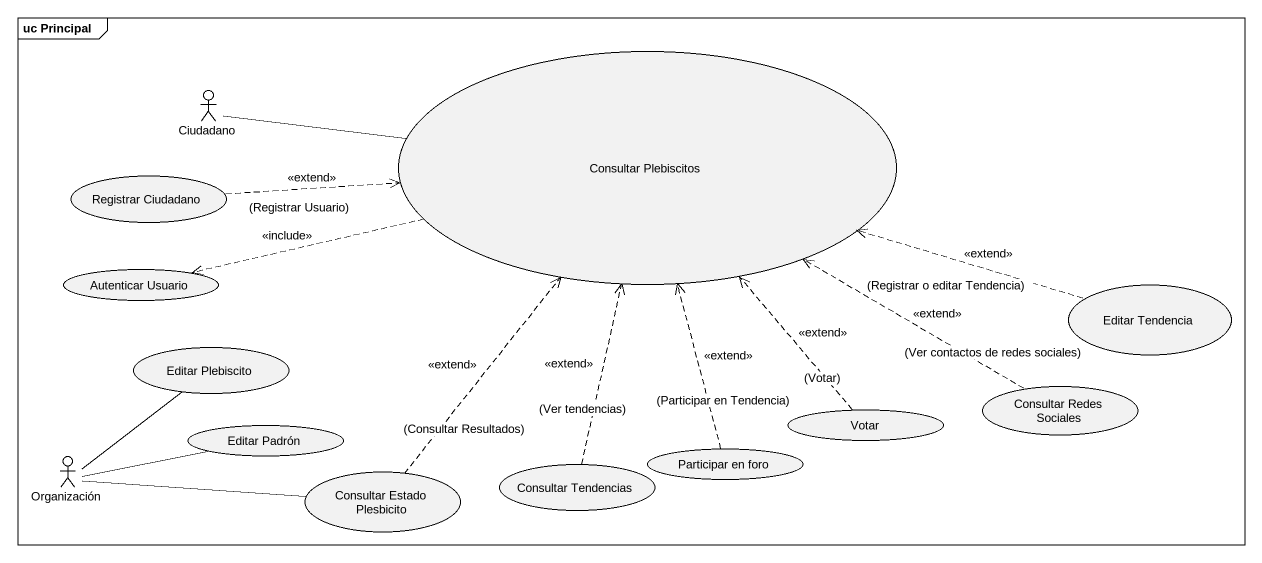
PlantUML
@startuml
mainframe uc Principal
usecase "Consultar Plebiscitos" as Consultar_Plebiscitos
actor Ciudadano
usecase "Registrar Ciudadano" as Registrar_Ciudadano
usecase "Autenticar Usuario" as Autenticar_Usuario
usecase "Editar Tendencia" as Editar_Tendencia
usecase "Editar Plebiscito" as Editar_Plebiscito
usecase Votar
usecase "Consultar Redes Sociales" as Consultar_Redes_Sociales
actor Organización
usecase "Editar Padrón" as Editar_Padrón
usecase "Consultar Tendencias" as Consultar_Tendencias
usecase "Participar en foro" as Participar_en_foro
usecase "Consultar Estado Plesbicito" as Consultar_Estado_Plesbicito
Consultar_Plebiscitos .left.> Autenticar_Usuario : <<include>>
Ciudadano -right- Consultar_Plebiscitos
Registrar_Ciudadano .right.> Consultar_Plebiscitos : <<extend>>\n(Registrar Usuario)
Editar_Tendencia .left.> Consultar_Plebiscitos : <<extend>>\n(Registrar o editar Tendencia)
Votar .up.> Consultar_Plebiscitos : <<extend>>\n(Votar)
Consultar_Redes_Sociales .left.> Consultar_Plebiscitos : <<extend>>\n(Ver contactos de redes sociales)
Organización -up- Editar_Plebiscito
Organización -right- Editar_Padrón
Organización -right- Consultar_Estado_Plesbicito
Consultar_Tendencias .up.> Consultar_Plebiscitos : <<extend>>\n(Ver tendencias)
Participar_en_foro .up.> Consultar_Plebiscitos : <<extend>>\n(Participar en Tendencia)
Consultar_Estado_Plesbicito .up.> Consultar_Plebiscitos : <<extend>>\n(Consultar Resultados)
@enduml
